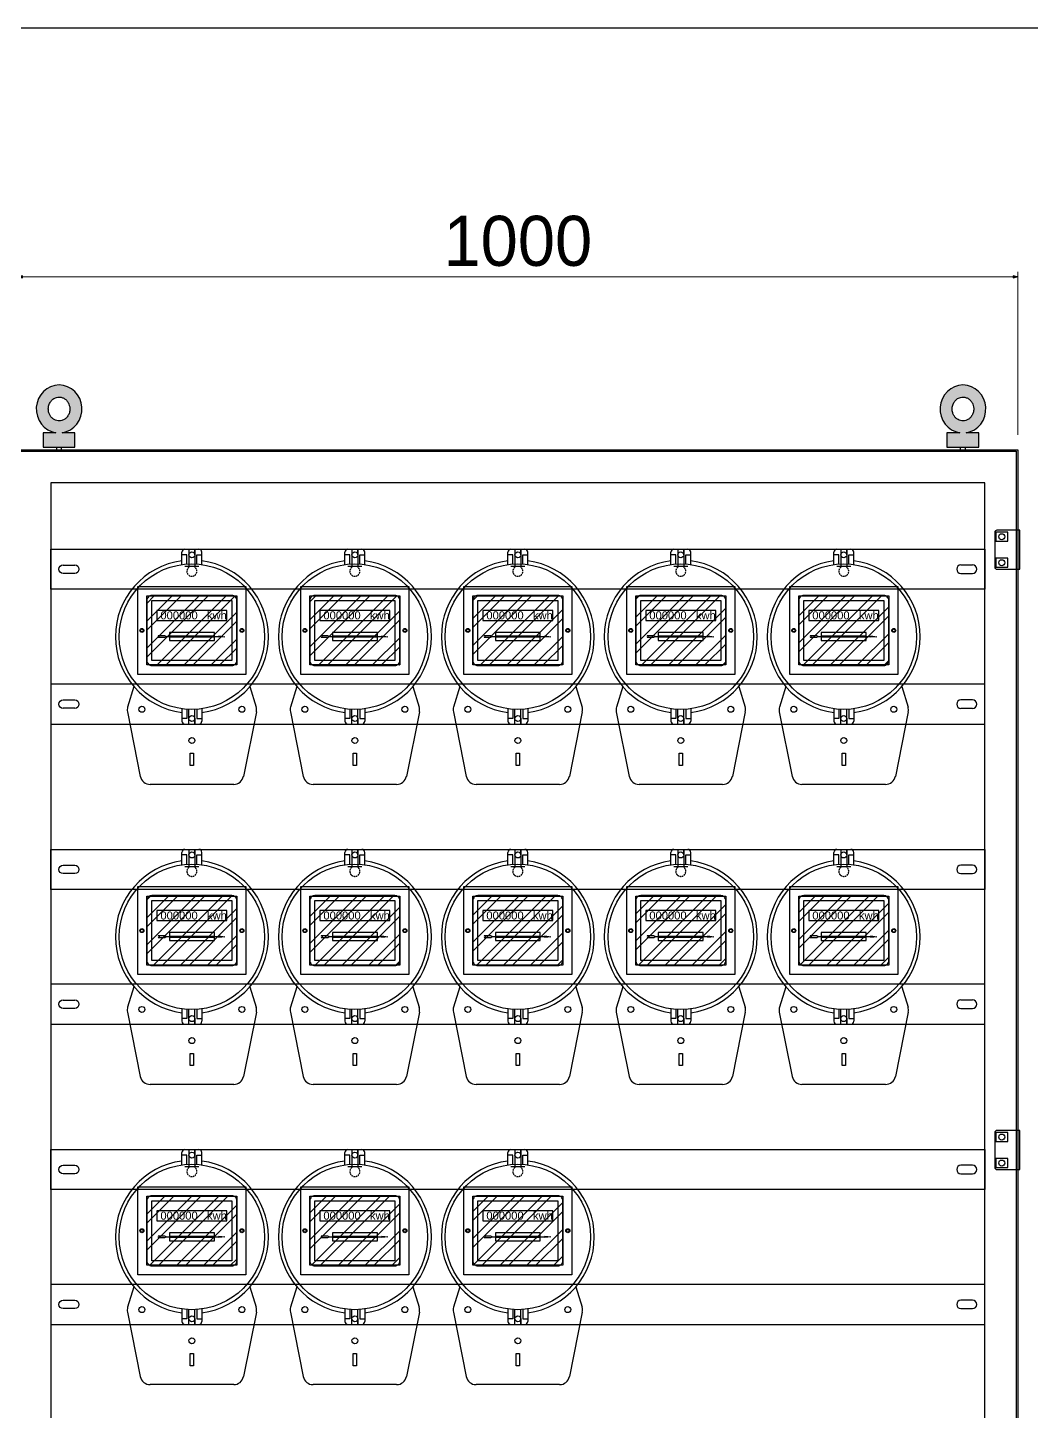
# Model space of a CAD drawing. Header units: millimetres. Extents: x 0 to 6523, y 0 to 4612.
# Drawn here: x 2174 to 3178, y 3229 to 4612 of the extents above; entities that cross this region are included whole.
import ezdxf

# ---------------------------------------------------------------- set-up
doc = ezdxf.new("R2010")
doc.units = ezdxf.units.MM
doc.linetypes.add('DASHED', pattern=[0.75, 0.5, -0.25])
for name, color, linetype in [('CNC', 7, 'Continuous'), ('DIM', 253, 'Continuous'), ('INSIDE', 6, 'Continuous')]:
    doc.layers.add(name, color=color, linetype=linetype)
doc.styles.add('Arial', font='arial.ttf')
doc.dimstyles.new('CNC', dxfattribs={"dimtxt": 50, "dimasz": 5, "dimexe": 5, "dimexo": 15, "dimgap": 10, "dimtad": 1, "dimdec": 0, "dimtxsty": 'Standard', "dimblk": 'OPEN30', "dimcen": 10, "dimclrd": 5, "dimclre": 5, "dimclrt": 3, "dimazin": 3, "dimtfac": 1, "dimtdec": 0, "dimtmove": 0, "dimatfit": 3, "dimldrblk": 'ARCHTICK', "dimlwd": 9, "dimlwe": 9})

# ---------------------------------------------------------------- blocks, each defined once
blk = doc.blocks.new('*D10')
at = {"color": 0, "linetype": 'ByBlock', "lineweight": -2}
for p, q in [((2164.4, 4363), (2169.4, 4364.3)), ((2169.4, 4361.7), (2164.4, 4363)), ((2164.4, 4363), (2169.4, 4363)), ((3159.4, 4364.3), (3164.4, 4363)), ((3164.4, 4363), (3159.4, 4361.7)), ((3164.4, 4363), (3159.4, 4363))]:
    blk.add_line(p, q, dxfattribs=at)
at = {"layer": 'Defpoints', "color": 0, "transparency": 16777216}
for p in [(2164.4, 4363), (2164.4, 4190.1), (3164.4, 4190.1)]:
    blk.add_point(p, dxfattribs=at)
at = {"layer": 'DIM', "color": 5, "lineweight": 9, "transparency": 16777216}
for p, q in [((2164.4, 4205.1), (2164.4, 4368)), ((3159.4, 4363), (2169.4, 4363)), ((3164.4, 4205.1), (3164.4, 4368))]:
    blk.add_line(p, q, dxfattribs=at)
at = {"layer": 'DIM', "color": 3, "transparency": 16777216, "insert": (2664.4, 4398.5), "char_height": 50, "attachment_point": 5}
blk.add_mtext('1000', dxfattribs=at)
blk = doc.blocks.new('_ArchTick')
at = {"color": 0, "const_width": 0.15}
blk.add_lwpolyline([(-0.5, -0.5), (0.5, 0.5)], dxfattribs=at)
blk = doc.blocks.new('_Open30')
at = {"color": 0, "linetype": 'ByBlock', "lineweight": -2}
for p, q in [((-1, 0.27), (0, 0)), ((0, 0), (-1, -0.27)), ((0, 0), (-1, 0))]:
    blk.add_line(p, q, dxfattribs=at)
blk = doc.blocks.new('Congto1P-1')
at = {"color": 126}
for p, q in [((-10, 219.8), (-10, 232)), ((-5, 229.4), (-10, 229.4)), ((-7, 235), (7, 235)), ((-5, 220.2), (-5, 229.4)), ((-3, 235), (-3, 220.2)), ((3, 235), (3, 220.2)), ((3, 229.4), (3, 235)), ((5, 220.2), (5, 229.4)), ((5, 229.4), (10, 229.4)), ((10, 219.8), (10, 232)), ((-7, 218), (7, 218)), ((-27.1, 148.5), (-33.6, 148.5)), ((-32.1, 147.8), (-33.6, 148.5)), ((-33.6, 147), (-32.1, 147.8)), ((-33.6, 147), (-27.1, 147)), ((-25.6, 147.8), (-27.1, 148.5)), ((-27.1, 147), (-25.6, 147.8)), ((-25.6, 147.8), (-22.5, 147.8)), ((-22.5, 148.3), (22.5, 148.3)), ((-22.5, 147.3), (22.5, 147.3)), ((22.5, 147.8), (26.9, 147.8)), ((26.9, 148.5), (26.9, 147)), ((26.9, 148.5), (32.9, 147.6)), ((32.9, 147.6), (26.9, 147)), ((-58, 97.7), (-64.3, 77.3)), ((58, 97.7), (64.3, 77.3)), ((-64.5, 72.4), (-51.6, 8)), ((-10, 75.4), (-10, 63.2)), ((-5, 75.1), (-5, 65.8)), ((-3, 60.2), (-3, 75)), ((3, 60.2), (3, 75)), ((5, 75.1), (5, 65.8)), ((10, 75.4), (10, 63.2)), ((64.5, 72.4), (51.6, 8)), ((-5, 65.8), (-10, 65.8)), ((-7, 60.2), (7, 60.2)), ((3, 65.8), (3, 60.2)), ((5, 65.8), (10, 65.8)), ((41.8, 0), (-41.8, 0))]:
    blk.add_line(p, q, dxfattribs=at)
at = {"color": 126, "linetype": 'DASHED', "ltscale": 3}
for p, q in [((-3, 220.2), (-3, 217)), ((3, 220.2), (3, 217))]:
    blk.add_line(p, q, dxfattribs=at)
at = {"color": 126}
blk.add_lwpolyline([(-40, 118.8), (40, 118.8, 0.414214), (45, 123.8), (45, 183.8, 0.414214), (40, 188.8), (-40, 188.8, 0.414214), (-45, 183.8), (-45, 123.8, 0.414214)], format="xyb", close=True, dxfattribs=at)
for points in [[(-35, 163.8), (35, 163.8), (35, 173.8), (-35, 173.8)], [(-22.5, 143.8), (22.5, 143.8), (22.5, 151.8), (-22.5, 151.8)], [(-1.6, 31), (1.6, 31), (1.6, 18.9), (-1.6, 18.9)]]:
    blk.add_lwpolyline(points, close=True, dxfattribs=at)
for centre, radius in [((0, 229.4), 3), ((0, 147.6), 72.7), ((-50, 75), 3), ((50, 75), 3), ((0, 65.8), 3), ((0, 43.8), 3)]:
    blk.add_circle(centre, radius, dxfattribs=at)
for centre, radius, start, end in [((0, 147.6), 76.5, 97.5111, 262.4889), ((-7, 232), 3, 90, 180), ((7, 232), 3, 0, 90), ((0, 147.6), 76.5, 277.5111, 82.4889), ((-54.7, 74.4), 10, 162.956, 191.3255), ((54.7, 74.4), 10, 348.6745, 17.044), ((-7, 63.2), 3, 180, 270), ((7, 63.2), 3, 270, 0), ((-41.8, 10), 10, 191.3255, 270), ((41.8, 10), 10, 270, 348.6745)]:
    blk.add_arc(centre, radius, start, end, dxfattribs=at)
at = {"color": 126, "linetype": 'DASHED', "ltscale": 3}
blk.add_arc((0, 213), 5, 126.8699, 53.1301, dxfattribs=at)
at = {"color": 126, "insert": (35, 172.9), "char_height": 8, "width": 70, "attachment_point": 3}
blk.add_mtext('\\f.VnArial|b0|i0|c0|p34;00000\\C1;0  \\C256; kwh', dxfattribs=at)
blk = doc.blocks.new('A$C39866699')
h = blk.add_hatch()
h.set_pattern_fill('ANSI32', color=6, scale=2, style=0)
h.set_pattern_definition([(45, (-81823.462, -46826.472), (-13.470384, 13.470384), []), (45, (-81814.482, -46826.472), (-13.470384, 13.470384), [])])
h.paths.add_polyline_path([(99, 9.5), (99, 78.5), (9, 78.5), (9, 9.5)])
at = {"color": 6}
for points in [[(0, 88), (108, 88), (108, 0), (0, 0)], [(9, 78.5), (99, 78.5), (99, 9.5), (9, 9.5)]]:
    blk.add_lwpolyline(points, close=True, dxfattribs=at)
for centre in [(4, 44), (104, 44)]:
    blk.add_circle(centre, 1.5, dxfattribs=at)
blk = doc.blocks.new('HL044-1')
at = {"color": 1}
blk.add_lwpolyline([(2, 0), (25, 0), (25, 39), (2, 39, 0.414214), (0, 37), (0, 2, 0.414214)], format="xyb", close=True, dxfattribs=at)
for centre in [(7, 32.5), (7, 6.5)]:
    blk.add_circle(centre, 3, dxfattribs=at)
blk = doc.blocks.new('ovan8.5x20')
at = {"layer": 'CNC', "color": 2, "lineweight": -3}
for p, q in [((5.7, 4.2), (-5.8, 4.2)), ((-5.8, -4.2), (5.7, -4.2))]:
    blk.add_line(p, q, dxfattribs=at)
for centre, start, end in [((-5.8, 0), 90, 270), ((5.7, 0), 270, 90)]:
    blk.add_arc(centre, 4.25, start, end, dxfattribs=at)
blk = doc.blocks.new('KHUNG CHUẨN')
at = {"color": 7}
blk.add_lwpolyline([(16919.25, -26555.16), (19889.25, -26555.16), (19889.25, -28655.16), (16919.25, -28655.16)], close=True, dxfattribs=at)
at = {"color": 3, "style": 'Arial'}
for tag, p in [('#01', (17055.57, -28580.1)), ('#02', (17431.39, -28580.1)), ('#03', (18030.58, -28580.1)), ('#08', (18751.7, -28580.1)), ('#10', (19064.78, -28580.1)), ('#11', (19060.3, -28625.69)), ('#12', (19806.46, -28628.91)), ('#04', (17024.77, -28634.62)), ('#05', (17308.45, -28633.02)), ('#06', (17632.65, -28633.73)), ('#07', (18002.01, -28634.74)), ('#09', (18753.85, -28632.6))]:
    blk.add_attdef(tag, p, '', height=20, dxfattribs=at)

msp = doc.modelspace()

# ---------------------------------------------------------------- hatches: boundary and pattern name
at = {"layer": 'INSIDE', "linetype": 'Continuous'}
h = msp.add_hatch(color=8, dxfattribs=at)
edge = h.paths.add_edge_path()
edge.add_ellipse((2205.6, 4230.8), major_axis=(0, 24), ratio=0.9525, start_angle=187.6102, end_angle=172.3898)
edge.add_line((2202.4, 4207), (2189.6, 4207))
edge.add_line((2189.6, 4207), (2189.6, 4192.7))
edge.add_line((2189.6, 4192.7), (2221.4, 4192.7))
edge.add_line((2221.4, 4192.7), (2221.4, 4207))
edge.add_line((2221.4, 4207), (2208.8, 4207))
edge = h.paths.add_edge_path(flags=16)
edge.add_spline(control_points=[(2205.6, 4242.7), (2204.8, 4242.7), (2203.9, 4242.6), (2201.8, 4242), (2200.6, 4241.4), (2198.5, 4239.8), (2197.7, 4239), (2196.3, 4237), (2195.8, 4235.8), (2195, 4233.4), (2194.8, 4232.1), (2194.8, 4229.5), (2195, 4228.2), (2195.7, 4226), (2196.1, 4225), (2197.1, 4223.3), (2197.8, 4222.5), (2199.2, 4221.2), (2199.9, 4220.6), (2201.5, 4219.7), (2202.4, 4219.4), (2204.9, 4218.7), (2206.7, 4218.8), (2209.4, 4219.6), (2210.4, 4220), (2212.2, 4221.3), (2213, 4222.1), (2214.5, 4224), (2215.1, 4225), (2216, 4227.3), (2216.2, 4228.6), (2216.4, 4230.8), (2216.4, 4231.9), (2216, 4233.9), (2215.7, 4234.8), (2215, 4236.7), (2214.5, 4237.5), (2213.3, 4239.2), (2212.5, 4240), (2210.8, 4241.3), (2209.9, 4241.7), (2208, 4242.4), (2207, 4242.6), (2205.9, 4242.7), (2205.7, 4242.7), (2205.6, 4242.7)], knot_values=[0, 0, 0, 0, 0.241737, 0.241737, 0.634187, 0.634187, 0.9452, 0.9452, 1.256214, 1.256214, 1.567227, 1.567227, 1.878241, 1.878241, 2.135711, 2.135711, 2.39318, 2.39318, 2.65065, 2.65065, 2.908119, 2.908119, 3.423059, 3.423059, 3.726384, 3.726384, 4.029709, 4.029709, 4.333035, 4.333035, 4.63636, 4.63636, 4.881675, 4.881675, 5.12699, 5.12699, 5.372305, 5.372305, 5.660255, 5.660255, 5.948206, 5.948206, 6.236157, 6.236157, 6.283185, 6.283185, 6.283185, 6.283185], degree=3, periodic=0)
h = msp.add_hatch(color=8, dxfattribs=at)
edge = h.paths.add_edge_path()
edge.add_ellipse((3109.6, 4230.8), major_axis=(0, 24), ratio=0.9525, start_angle=187.6102, end_angle=172.3898)
edge.add_line((3106.4, 4207), (3093.6, 4207))
edge.add_line((3093.6, 4207), (3093.6, 4192.7))
edge.add_line((3093.6, 4192.7), (3125.4, 4192.7))
edge.add_line((3125.4, 4192.7), (3125.4, 4207))
edge.add_line((3125.4, 4207), (3112.7, 4207))
edge = h.paths.add_edge_path(flags=16)
edge.add_spline(control_points=[(3109.6, 4242.7), (3108.7, 4242.7), (3107.9, 4242.6), (3105.8, 4242), (3104.5, 4241.4), (3102.5, 4239.8), (3101.7, 4239), (3100.3, 4237), (3099.7, 4235.8), (3099, 4233.4), (3098.8, 4232.1), (3098.8, 4229.5), (3099, 4228.2), (3099.6, 4226), (3100.1, 4225), (3101.1, 4223.3), (3101.7, 4222.5), (3103.1, 4221.2), (3103.9, 4220.6), (3105.5, 4219.7), (3106.3, 4219.4), (3108.9, 4218.7), (3110.7, 4218.8), (3113.4, 4219.6), (3114.4, 4220), (3116.2, 4221.3), (3117, 4222.1), (3118.5, 4224), (3119.1, 4225), (3119.9, 4227.3), (3120.2, 4228.6), (3120.4, 4230.8), (3120.3, 4231.9), (3120, 4233.9), (3119.7, 4234.8), (3119, 4236.7), (3118.5, 4237.5), (3117.2, 4239.2), (3116.5, 4240), (3114.8, 4241.3), (3113.9, 4241.7), (3112, 4242.4), (3111, 4242.6), (3109.9, 4242.7), (3109.7, 4242.7), (3109.6, 4242.7)], knot_values=[0, 0, 0, 0, 0.241737, 0.241737, 0.634187, 0.634187, 0.9452, 0.9452, 1.256214, 1.256214, 1.567227, 1.567227, 1.878241, 1.878241, 2.135711, 2.135711, 2.39318, 2.39318, 2.65065, 2.65065, 2.908119, 2.908119, 3.423059, 3.423059, 3.726384, 3.726384, 4.029709, 4.029709, 4.333035, 4.333035, 4.63636, 4.63636, 4.881675, 4.881675, 5.12699, 5.12699, 5.372305, 5.372305, 5.660255, 5.660255, 5.948206, 5.948206, 6.236157, 6.236157, 6.283185, 6.283185, 6.283185, 6.283185], degree=3, periodic=0)

# ---------------------------------------------------------------- linework, layer by layer
at = {"color": 7}
for points in [[(3164.4, 2090.1), (2164.4, 2090.1), (2164.4, 4190.1), (3164.4, 4190.1)], [(3162.9, 2091.6), (2165.9, 2091.6), (2165.9, 4188.6), (3162.9, 4188.6)]]:
    msp.add_lwpolyline(points, close=True, dxfattribs=at)
at = {"color": 46}
for points in [[(2197.4, 2123.1), (3131.4, 2123.1), (3131.4, 4157.1), (2197.4, 4157.1)], [(2197.4, 4090.6), (3131.4, 4090.6), (3131.4, 4050.6), (2197.4, 4050.6)], [(2197.4, 3915.8), (3131.4, 3915.8), (3131.4, 3955.8), (2197.4, 3955.8)], [(2197.4, 3790.6), (3131.4, 3790.6), (3131.4, 3750.6), (2197.4, 3750.6)], [(2197.4, 3615.8), (3131.4, 3615.8), (3131.4, 3655.8), (2197.4, 3655.8)], [(2197.4, 3490.6), (3131.4, 3490.6), (3131.4, 3450.6), (2197.4, 3450.6)], [(2197.4, 3315.8), (3131.4, 3315.8), (3131.4, 3355.8), (2197.4, 3355.8)]]:
    msp.add_lwpolyline(points, close=True, dxfattribs=at)
at = {"color": 2}
for points in [[(3142.4, 4098.6), (3154.4, 4098.6), (3154.4, 4107.6), (3142.4, 4107.6)], [(3142.4, 4072.6), (3154.4, 4072.6), (3154.4, 4081.6), (3142.4, 4081.6)], [(2298.4, 4039.4), (2378.4, 4039.4), (2378.4, 3979.4), (2298.4, 3979.4)], [(2461.4, 4039.4), (2541.4, 4039.4), (2541.4, 3979.4), (2461.4, 3979.4)], [(2624.4, 4039.4), (2704.4, 4039.4), (2704.4, 3979.4), (2624.4, 3979.4)], [(2787.4, 4039.4), (2867.4, 4039.4), (2867.4, 3979.4), (2787.4, 3979.4)], [(2950.4, 4039.4), (3030.4, 4039.4), (3030.4, 3979.4), (2950.4, 3979.4)], [(2298.4, 3739.4), (2378.4, 3739.4), (2378.4, 3679.4), (2298.4, 3679.4)], [(2461.4, 3739.4), (2541.4, 3739.4), (2541.4, 3679.4), (2461.4, 3679.4)], [(2624.4, 3739.4), (2704.4, 3739.4), (2704.4, 3679.4), (2624.4, 3679.4)], [(2787.4, 3739.4), (2867.4, 3739.4), (2867.4, 3679.4), (2787.4, 3679.4)], [(2950.4, 3739.4), (3030.4, 3739.4), (3030.4, 3679.4), (2950.4, 3679.4)], [(3142.4, 3498.6), (3154.4, 3498.6), (3154.4, 3507.6), (3142.4, 3507.6)], [(3142.4, 3472.6), (3154.4, 3472.6), (3154.4, 3481.6), (3142.4, 3481.6)], [(2298.4, 3439.4), (2378.4, 3439.4), (2378.4, 3379.4), (2298.4, 3379.4)], [(2461.4, 3439.4), (2541.4, 3439.4), (2541.4, 3379.4), (2461.4, 3379.4)], [(2624.4, 3439.4), (2704.4, 3439.4), (2704.4, 3379.4), (2624.4, 3379.4)]]:
    msp.add_lwpolyline(points, close=True, dxfattribs=at)
for centre in [(2288.4, 4009.4), (2388.4, 4009.4), (2451.4, 4009.4), (2551.4, 4009.4), (2614.4, 4009.4), (2714.4, 4009.4), (2777.4, 4009.4), (2877.4, 4009.4), (2940.4, 4009.4), (3040.4, 4009.4), (2288.4, 3709.4), (2388.4, 3709.4), (2451.4, 3709.4), (2551.4, 3709.4), (2614.4, 3709.4), (2714.4, 3709.4), (2777.4, 3709.4), (2877.4, 3709.4), (2940.4, 3709.4), (3040.4, 3709.4), (2288.4, 3409.4), (2388.4, 3409.4), (2451.4, 3409.4), (2551.4, 3409.4), (2614.4, 3409.4), (2714.4, 3409.4)]:
    msp.add_circle(centre, 2, dxfattribs=at)
at = {"layer": 'INSIDE', "linetype": 'Continuous', "ltscale": 0.1}
for points in [[(2202.4, 4207), (2189.6, 4207), (2189.6, 4192.7), (2221.4, 4192.7), (2221.4, 4207), (2208.8, 4207)], [(3106.4, 4207), (3093.6, 4207), (3093.6, 4192.7), (3125.4, 4192.7), (3125.4, 4207), (3112.7, 4207)], [(2202.9, 4192.7), (2202.9, 4190.1), (2208.1, 4190.1), (2208.1, 4192.7)], [(3106.9, 4192.7), (3106.9, 4190.1), (3112.1, 4190.1), (3112.1, 4192.7)]]:
    msp.add_lwpolyline(points, dxfattribs=at)
at = {"layer": 'INSIDE', "linetype": 'Continuous', "ltscale": 100}
for centre in [(2205.6, 4230.8), (3109.6, 4230.8)]:
    msp.add_ellipse(centre, major_axis=(0, 24), ratio=0.9525, start_param=3.280956, end_param=9.285415, dxfattribs=at)
for points in [[(2205.6, 4242.7), (2204.8, 4242.7), (2203.9, 4242.6), (2201.8, 4242), (2200.6, 4241.4), (2198.5, 4239.8), (2197.7, 4239), (2196.3, 4237), (2195.8, 4235.8), (2195, 4233.4), (2194.8, 4232.1), (2194.8, 4229.5), (2195, 4228.2), (2195.7, 4226), (2196.1, 4225), (2197.1, 4223.3), (2197.8, 4222.5), (2199.2, 4221.2), (2199.9, 4220.6), (2201.5, 4219.7), (2202.4, 4219.4), (2204.9, 4218.7), (2206.7, 4218.8), (2209.4, 4219.6), (2210.4, 4220), (2212.2, 4221.3), (2213, 4222.1), (2214.5, 4224), (2215.1, 4225), (2216, 4227.3), (2216.2, 4228.6), (2216.4, 4230.8), (2216.4, 4231.9), (2216, 4233.9), (2215.7, 4234.8), (2215, 4236.7), (2214.5, 4237.5), (2213.3, 4239.2), (2212.5, 4240), (2210.8, 4241.3), (2209.9, 4241.7), (2208, 4242.4), (2207, 4242.6), (2205.9, 4242.7), (2205.7, 4242.7), (2205.6, 4242.7)], [(3109.6, 4242.7), (3108.7, 4242.7), (3107.9, 4242.6), (3105.8, 4242), (3104.5, 4241.4), (3102.5, 4239.8), (3101.7, 4239), (3100.3, 4237), (3099.7, 4235.8), (3099, 4233.4), (3098.8, 4232.1), (3098.8, 4229.5), (3099, 4228.2), (3099.6, 4226), (3100.1, 4225), (3101.1, 4223.3), (3101.7, 4222.5), (3103.1, 4221.2), (3103.9, 4220.6), (3105.5, 4219.7), (3106.3, 4219.4), (3108.9, 4218.7), (3110.7, 4218.8), (3113.4, 4219.6), (3114.4, 4220), (3116.2, 4221.3), (3117, 4222.1), (3118.5, 4224), (3119.1, 4225), (3119.9, 4227.3), (3120.2, 4228.6), (3120.4, 4230.8), (3120.3, 4231.9), (3120, 4233.9), (3119.7, 4234.8), (3119, 4236.7), (3118.5, 4237.5), (3117.2, 4239.2), (3116.5, 4240), (3114.8, 4241.3), (3113.9, 4241.7), (3112, 4242.4), (3111, 4242.6), (3109.9, 4242.7), (3109.7, 4242.7), (3109.6, 4242.7)]]:
    msp.add_open_spline(points, degree=3, knots=[0, 0, 0, 0, 0.241737, 0.241737, 0.634187, 0.634187, 0.9452, 0.9452, 1.256214, 1.256214, 1.567227, 1.567227, 1.878241, 1.878241, 2.135711, 2.135711, 2.39318, 2.39318, 2.65065, 2.65065, 2.908119, 2.908119, 3.423059, 3.423059, 3.726384, 3.726384, 4.029709, 4.029709, 4.333035, 4.333035, 4.63636, 4.63636, 4.881675, 4.881675, 5.12699, 5.12699, 5.372305, 5.372305, 5.660255, 5.660255, 5.948206, 5.948206, 6.236157, 6.236157, 6.283185, 6.283185, 6.283185, 6.283185], dxfattribs=at)

# ---------------------------------------------------------------- block references
at = {"color": 3, "xscale": 2.196150000008856, "yscale": 2.196150000008856, "zscale": 2.196150000008856}
msp.add_blockref('KHUNG CHUẨN', (-37157.2, 62931), dxfattribs=at)
at = {"color": 7}
for name, p in [('HL044-1', (3141.4, 4070.6)), ('Congto1P-1', (2338.4, 3855.6)), ('Congto1P-1', (2501.4, 3855.6)), ('Congto1P-1', (2664.4, 3855.6)), ('Congto1P-1', (2827.4, 3855.6)), ('Congto1P-1', (2990.4, 3855.6)), ('A$C39866699', (2284.4, 3965.4)), ('A$C39866699', (2447.4, 3965.4)), ('A$C39866699', (2610.4, 3965.4)), ('A$C39866699', (2773.4, 3965.4)), ('A$C39866699', (2936.4, 3965.4)), ('Congto1P-1', (2338.4, 3555.6)), ('Congto1P-1', (2501.4, 3555.6)), ('Congto1P-1', (2664.4, 3555.6)), ('Congto1P-1', (2827.4, 3555.6)), ('Congto1P-1', (2990.4, 3555.6)), ('A$C39866699', (2284.4, 3665.4)), ('A$C39866699', (2447.4, 3665.4)), ('A$C39866699', (2610.4, 3665.4)), ('A$C39866699', (2773.4, 3665.4)), ('A$C39866699', (2936.4, 3665.4)), ('HL044-1', (3141.4, 3470.6)), ('Congto1P-1', (2338.4, 3255.6)), ('Congto1P-1', (2501.4, 3255.6)), ('Congto1P-1', (2664.4, 3255.6)), ('A$C39866699', (2284.4, 3365.4)), ('A$C39866699', (2447.4, 3365.4)), ('A$C39866699', (2610.4, 3365.4))]:
    msp.add_blockref(name, p, dxfattribs=at)
at = {"layer": 'CNC', "lineweight": -3, "xscale": -1}
for p in [(2215.4, 4070.6), (2215.4, 3935.8), (2215.4, 3770.6), (2215.4, 3635.8), (2215.4, 3470.6), (2215.4, 3335.8)]:
    msp.add_blockref('ovan8.5x20', p, dxfattribs=at)
at = {"layer": 'CNC', "lineweight": -3}
for p in [(3113.4, 4070.6), (3113.4, 3935.8), (3113.4, 3770.6), (3113.4, 3635.8), (3113.4, 3470.6), (3113.4, 3335.8)]:
    msp.add_blockref('ovan8.5x20', p, dxfattribs=at)

# ---------------------------------------------------------------- dimensions: what is measured, and where the dimension line sits
at = {"layer": 'DIM', "color": 7}
dim = msp.add_linear_dim(base=(2164.4, 4363), p1=(3164.4, 4190.1), p2=(2164.4, 4190.1), angle=180, dimstyle='CNC', dxfattribs=at)
dim.commit()
dim.dimension.update_dxf_attribs({"geometry": '*D10', "text_midpoint": (2664.4, 4398.5)})

doc.saveas('drawing.dxf')
